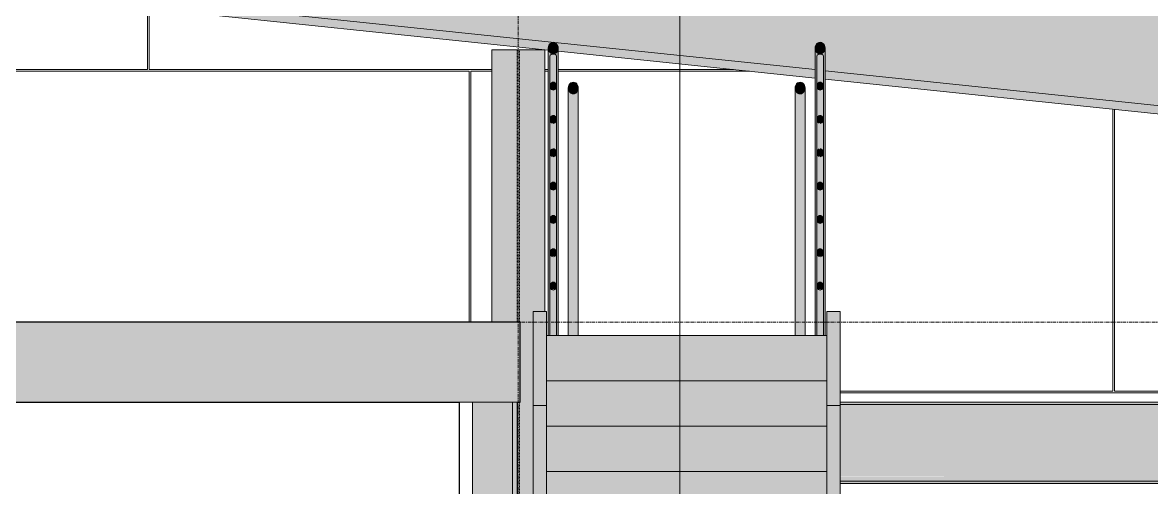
# Model space of a CAD drawing. Header units: inches. Extents: x -27425 to 3657, y -265 to 853.
# Drawn here: x -1404.3 to -1235, y 227.2 to 296.9 of the extents above; entities that cross this region are included whole.
import ezdxf

# ---------------------------------------------------------------- set-up
doc = ezdxf.new("R2010")
doc.units = ezdxf.units.IN
doc.header["$MEASUREMENT"] = 0
doc.linetypes.add('Grid Line 1_2_', pattern=[0.875, 0.5, -0.125, 0.125, -0.125])
doc.linetypes.add('Hidden 1_8_', pattern=[0.1875, 0.125, -0.0625])
for name, color, linetype, lineweight in [('A-FLOR', 192, 'Continuous', 9), ('A-FLOR-HRAL', 11, 'Continuous', 9), ('A-FLOR-LEVL', 51, 'Continuous', 9), ('A-WALL', 113, 'Continuous', 9), ('A-WALL-PATT', 111, 'Continuous', 25), ('G-ANNO-SYMB', 111, 'Continuous', 9), ('S-BEAM', 12, 'Continuous', 9), ('S-COLS', 52, 'Continuous', 9), ('S-GRID', 1, 'Continuous', 9), ('S-STRS', 31, 'Continuous', 9)]:
    doc.layers.add(name, color=color, linetype=linetype, lineweight=lineweight)

# ---------------------------------------------------------------- blocks, each defined once
blk = doc.blocks.new('Family7 - Family7-772884-Section 5')
at = {"layer": 'S-BEAM'}
h = blk.add_hatch(color=256, dxfattribs=at)
h.paths.add_polyline_path([(21747.06, 281.89), (22215.68, 291.69), (22215.68, 333.17), (21387.43, 367.68), (21387.43, 319.56), (21670.8, 289.88), (21670.83, 293.35), (21671.08, 293.79), (21671.36, 293.97), (21671.75, 293.97), (21672.08, 293.74), (21672.28, 293.35), (21672.3, 292.35), (21672.3, 289.72), (21747, 281.89)], flags=0)
h.paths.add_polyline_path([(22220.43, 291.79), (22318.57, 293.93), (22318.51, 294.77), (22358.58, 327.22), (22220.43, 332.98), (22220.43, 292.65)], flags=0)
h.paths.add_polyline_path([(21382.68, 320.05), (21382.68, 367.88), (21137.73, 378.09), (21176.85, 341.61), (21329.68, 325.6)], flags=0)
h = blk.add_hatch(color=256, dxfattribs=at)
h.paths.add_polyline_path([(21747, 280.64), (22215.68, 290.44), (22215.68, 291.69), (21747.06, 281.89), (21672.3, 289.72), (21672.3, 288.46), (21717, 283.78)], flags=0)
h.paths.add_polyline_path([(21670.8, 288.62), (21670.8, 289.88), (21631.93, 293.88), (21632.2, 293.56), (21632.3, 293.12), (21632.3, 292.65), (21668.59, 288.85)], flags=0)
h.paths.add_polyline_path([(22220.43, 290.54), (22318.67, 292.6), (22318.51, 293.84), (22220.43, 291.79), (22220.43, 290.76)], flags=0)
h.paths.add_polyline_path([(22319.92, 292.62), (22321.38, 292.65), (22322.77, 293.93), (22319.83, 293.87), (22319.92, 292.63)], flags=0)
h.paths.add_polyline_path([(21630.8, 292.81), (21630.83, 293.35), (21631.07, 293.78), (21631.36, 293.97), (21630.9, 294.05), (21387.43, 319.56), (21387.43, 318.3), (21630.02, 292.89)], flags=0)
h.paths.add_polyline_path([(21382.68, 318.8), (21382.68, 320.05), (21175.78, 341.72), (21177.54, 340.28), (21329.68, 324.35)], flags=0)
for p, q in [((21631.71, 293.97), (21387.43, 319.56)), ((21387.43, 318.3), (21630.8, 292.81)), ((21670.8, 289.88), (21631.76, 293.96)), ((21632.3, 292.65), (21670.8, 288.62)), ((21747.06, 281.89), (21672.3, 289.72)), ((21672.3, 288.46), (21747, 280.64))]:
    blk.add_line(p, q, dxfattribs=at)
blk = doc.blocks.new('W-Wide Flange-Column - W10X33-914859-Section 5')
at = {"layer": 'S-COLS', "linetype": 'Hidden 1_8_'}
for p, q in [((21626.15, 252), (21626.15, 292.86)), ((21626.46, 292.86), (21626.46, 252)), ((21626.46, 240), (21626.46, 83))]:
    blk.add_line(p, q, dxfattribs=at)
blk = doc.blocks.new('Railing - 1_-908348-Section 5')
at = {"layer": 'A-FLOR-HRAL'}
h = blk.add_hatch(color=256, dxfattribs=at)
h.paths.add_polyline_path([(21631.56, 250), (21632.05, 250), (21631.97, 256.95), (21631.68, 256.83), (21631.19, 256.9), (21631.05, 256.95), (21631.13, 250), (21631.54, 250)], flags=0)
h.paths.add_polyline_path([(21631.55, 256.82), (21631.53, 256.9), (21631.53, 256.83)], flags=0)
h.paths.add_polyline_path([(21632.05, 257.41), (21631.99, 261.96), (21631.68, 261.83), (21631.19, 261.9), (21631.05, 262), (21631.12, 257.71), (21631.34, 257.92), (21631.82, 257.91), (21631.99, 257.69), (21632.04, 257.53)], flags=0)
h.paths.add_polyline_path([(21631.55, 261.82), (21631.51, 261.9), (21631.51, 261.83)], flags=0)
h.paths.add_polyline_path([(21631.05, 262.41), (21631.17, 262.78), (21631.36, 262.92), (21631.83, 262.9), (21631.99, 262.69), (21632.05, 262.71), (21631.99, 266.96), (21631.68, 266.83), (21631.18, 266.92), (21631.05, 267), (21631.05, 262.56)], flags=0)
h.paths.add_polyline_path([(21631.55, 266.82), (21631.5, 266.9), (21631.5, 266.83)], flags=0)
h.paths.add_polyline_path([(21631.05, 267.41), (21631.18, 267.8), (21631.3, 267.92), (21631.83, 267.89), (21631.99, 267.68), (21632.05, 267.71), (21631.99, 271.96), (21631.68, 271.83), (21631.19, 271.91), (21631.05, 272), (21631.05, 267.56)], flags=0)
h.paths.add_polyline_path([(21631.55, 271.82), (21631.49, 271.9), (21631.49, 271.83)], flags=0)
h.paths.add_polyline_path([(21632.05, 272.41), (21631.99, 276.96), (21631.68, 276.83), (21631.19, 276.9), (21631.05, 277), (21631.12, 272.71), (21631.3, 272.92), (21631.84, 272.89), (21632, 272.68), (21632.04, 272.56)], flags=0)
h.paths.add_polyline_path([(21631.55, 276.82), (21631.55, 276.9), (21631.48, 276.84)], flags=0)
h.paths.add_polyline_path([(21631.05, 277.41), (21631.12, 277.71), (21631.3, 277.92), (21631.85, 277.88), (21632.02, 277.61), (21632.05, 277.71), (21631.99, 281.96), (21631.68, 281.83), (21631.19, 281.9), (21631.05, 282), (21631.05, 277.56)], flags=0)
h.paths.add_polyline_path([(21631.55, 281.82), (21631.55, 281.9), (21631.47, 281.84)], flags=0)
h.paths.add_polyline_path([(21631.05, 282.41), (21631.14, 282.74), (21631.3, 282.92), (21631.89, 282.84), (21632.01, 282.63), (21632.05, 282.74), (21631.99, 286.96), (21631.68, 286.83), (21631.19, 286.9), (21631.05, 287), (21631.05, 282.56)], flags=0)
h.paths.add_polyline_path([(21631.55, 286.82), (21631.55, 286.9), (21631.45, 286.84)], flags=0)
h.paths.add_polyline_path([(21631.05, 287.41), (21631.12, 287.71), (21631.3, 287.92), (21631.88, 287.86), (21632.01, 287.64), (21632.05, 287.71), (21631.99, 292.07), (21631.66, 292.23), (21631.24, 292.17), (21631.05, 291.93), (21631.05, 287.43)], flags=0)
for p, q in [((21631.05, 291.93), (21631.05, 250)), ((21632.05, 250), (21632.05, 291.93))]:
    blk.add_line(p, q, dxfattribs=at)
at = {"layer": 'A-FLOR-HRAL', "flags": 128}
blk.add_lwpolyline([(21632.05, 291.93), (21632, 292.06), (21631.86, 292.17), (21631.66, 292.23), (21631.44, 292.23), (21631.24, 292.17), (21631.1, 292.06), (21631.05, 291.93)], dxfattribs=at)
blk = doc.blocks.new('Railing - Railing-908042-Section 5')
at = {"layer": 'A-FLOR-HRAL'}
for points in [[(21631.05, 250), (21631.12, 292.07), (21631.44, 292.23), (21631.86, 292.17), (21632.05, 291.93), (21632.08, 250), (21632.3, 250), (21632.28, 292.89), (21632.08, 292.49), (21631.75, 292.27), (21631.36, 292.27), (21631.02, 292.49), (21630.83, 292.89), (21630.8, 293.12), (21630.86, 250), (21631.02, 250)], [(21631.75, 292.27), (21632.08, 292.49), (21632.28, 292.89), (21632.28, 293.35), (21632.08, 293.74), (21631.75, 293.97), (21631.36, 293.97), (21631.02, 293.74), (21630.83, 293.35), (21630.83, 292.89), (21631.02, 292.49), (21631.36, 292.27)], [(21631.8, 286.9), (21631.99, 287.12), (21632.05, 287.43), (21631.99, 287.71), (21631.8, 287.92), (21631.3, 287.92), (21631.12, 287.71), (21631.05, 287.41), (21631.12, 287.12), (21631.3, 286.9)], [(21634.7, 286.27), (21634.75, 286.27), (21635.08, 286.49), (21635.28, 286.89), (21635.28, 287.35), (21635.08, 287.74), (21634.75, 287.97), (21634.36, 287.97), (21634.02, 287.74), (21633.83, 287.35), (21633.83, 286.89), (21634.02, 286.49), (21634.36, 286.27)], [(21635.29, 250), (21635.3, 250), (21635.28, 286.89), (21635.08, 286.49), (21634.7, 286.26), (21634.36, 286.27), (21634.02, 286.49), (21633.83, 286.89), (21633.8, 287.12), (21633.86, 250), (21635.28, 250)], [(21631.8, 281.9), (21631.99, 282.12), (21632.05, 282.41), (21631.97, 282.74), (21631.8, 282.92), (21631.3, 282.92), (21631.12, 282.71), (21631.05, 282.41), (21631.12, 282.12), (21631.3, 281.9)], [(21631.55, 281.82), (21631.99, 281.96), (21632.05, 282.12), (21631.99, 282.12), (21631.8, 281.9), (21631.5, 281.83), (21631.3, 281.9), (21631.12, 282.12), (21631.3, 281.86), (21631.47, 281.83)], [(21631.8, 276.9), (21631.99, 277.12), (21632.05, 277.41), (21631.99, 277.71), (21631.8, 277.92), (21631.3, 277.92), (21631.12, 277.71), (21631.05, 277.41), (21631.12, 277.12), (21631.3, 276.9)], [(21631.8, 271.9), (21631.99, 272.12), (21632.05, 272.41), (21631.99, 272.71), (21631.8, 272.92), (21631.3, 272.92), (21631.12, 272.71), (21631.05, 272.41), (21631.12, 272.12), (21631.3, 271.9)], [(21631.55, 271.82), (21631.99, 271.96), (21632.05, 272.11), (21631.99, 272.12), (21631.8, 271.9), (21631.52, 271.83), (21631.3, 271.9), (21631.12, 272.12), (21631.3, 271.86), (21631.49, 271.83)], [(21631.3, 266.9), (21631.8, 266.9), (21631.99, 267.12), (21632.05, 267.41), (21631.99, 267.71), (21631.8, 267.92), (21631.3, 267.92), (21631.12, 267.71), (21631.05, 267.41), (21631.12, 267.12), (21631.2, 267)], [(21631.55, 266.82), (21631.99, 266.98), (21632.05, 267.1), (21631.99, 267.12), (21631.8, 266.9), (21631.52, 266.83), (21631.3, 266.9), (21631.12, 267.12), (21631.3, 266.86), (21631.5, 266.83)], [(21631.8, 261.9), (21631.99, 262.12), (21632.05, 262.41), (21631.99, 262.71), (21631.8, 262.92), (21631.3, 262.92), (21631.12, 262.71), (21631.05, 262.41), (21631.12, 262.12), (21631.3, 261.9)], [(21631.55, 261.82), (21632, 261.98), (21632.05, 262.1), (21631.99, 262.12), (21631.8, 261.9), (21631.53, 261.83), (21631.3, 261.9), (21631.12, 262.12), (21631.3, 261.86), (21631.51, 261.83)], [(21631.8, 256.9), (21631.99, 257.12), (21632.05, 257.41), (21631.99, 257.71), (21631.8, 257.92), (21631.3, 257.92), (21631.12, 257.71), (21631.05, 257.41), (21631.12, 257.12), (21631.3, 256.9)], [(21631.55, 256.82), (21632, 256.98), (21632.05, 257.1), (21631.99, 257.12), (21631.8, 256.9), (21631.54, 256.83), (21631.25, 256.95), (21631.12, 257.12), (21631.07, 257.01), (21631.15, 256.94), (21631.34, 256.85), (21631.53, 256.83)]]:
    blk.add_hatch(color=256, dxfattribs=at).paths.add_polyline_path(points, flags=0)
h = blk.add_hatch(color=256, dxfattribs=at)
h.paths.add_polyline_path([(21631.68, 286.83), (21631.68, 286.83), (21631.99, 286.96), (21632.05, 287.12), (21631.99, 287.12), (21631.8, 286.9), (21631.68, 286.84)], flags=0)
h.paths.add_polyline_path([(21631.42, 286.84), (21631.2, 287), (21631.07, 287.26), (21631.19, 286.9), (21631.42, 286.83)], flags=0)
h = blk.add_hatch(color=256, dxfattribs=at)
h.paths.add_polyline_path([(21631.2, 277), (21631.07, 277.26), (21631.19, 276.9), (21631.2, 276.9)], flags=0)
h.paths.add_polyline_path([(21631.55, 276.82), (21631.99, 276.96), (21632.05, 277.12), (21631.99, 277.12), (21631.8, 276.9), (21631.51, 276.83), (21631.3, 276.9), (21631.48, 276.83)], flags=0)
for p, q in [((21630.8, 293.12), (21630.8, 250)), ((21632.3, 250), (21632.3, 293.12)), ((21631.05, 287.41), (21631.05, 286.29)), ((21632.05, 286.29), (21632.05, 287.41)), ((21633.8, 287.12), (21633.8, 250)), ((21635.3, 250), (21635.3, 287.12)), ((21631.05, 282.41), (21631.05, 281.29)), ((21632.05, 281.29), (21632.05, 282.41)), ((21631.05, 277.41), (21631.05, 276.28)), ((21632.05, 276.28), (21632.05, 277.41)), ((21631.05, 272.41), (21631.05, 271.28)), ((21632.05, 271.28), (21632.05, 272.41)), ((21631.05, 267.41), (21631.05, 266.28)), ((21632.05, 266.28), (21632.05, 267.41)), ((21631.05, 262.41), (21631.05, 261.27)), ((21632.05, 261.28), (21632.05, 262.41)), ((21631.05, 257.41), (21631.05, 256.28)), ((21632.05, 256.28), (21632.05, 257.41))]:
    blk.add_line(p, q, dxfattribs=at)
at = {"layer": 'A-FLOR-HRAL', "flags": 128}
for points in [[(21632.3, 293.12), (21632.28, 293.35), (21632.2, 293.56), (21632.08, 293.74), (21631.93, 293.88), (21631.75, 293.97), (21631.55, 294), (21631.36, 293.97), (21631.18, 293.88), (21631.02, 293.74), (21630.9, 293.56), (21630.83, 293.35), (21630.8, 293.12)], [(21630.8, 293.12), (21630.83, 292.89), (21630.9, 292.68), (21631.02, 292.49), (21631.18, 292.35), (21631.36, 292.27), (21631.55, 292.24), (21631.75, 292.27), (21631.93, 292.35), (21632.08, 292.49), (21632.2, 292.68), (21632.28, 292.89), (21632.3, 293.12)], [(21631.42, 287.98), (21631.3, 287.92), (21631.2, 287.83), (21631.12, 287.71), (21631.07, 287.56), (21631.05, 287.41)], [(21632.05, 287.41), (21632.04, 287.56), (21631.99, 287.71), (21631.91, 287.83), (21631.8, 287.92), (21631.68, 287.98), (21631.55, 288), (21631.45, 287.99)], [(21635.3, 287.12), (21635.28, 287.35), (21635.2, 287.56), (21635.08, 287.74), (21634.93, 287.88), (21634.75, 287.97), (21634.55, 288), (21634.36, 287.97), (21634.18, 287.88), (21634.02, 287.74), (21633.9, 287.56), (21633.83, 287.35), (21633.8, 287.12)], [(21631.05, 287.41), (21631.07, 287.26), (21631.12, 287.12), (21631.2, 287), (21631.3, 286.9), (21631.42, 286.84)], [(21631.45, 286.84), (21631.55, 286.82), (21631.68, 286.84), (21631.8, 286.9), (21631.91, 287), (21631.99, 287.12), (21632.04, 287.26), (21632.05, 287.41)], [(21633.8, 287.12), (21633.83, 286.89), (21633.9, 286.68), (21634.02, 286.49), (21634.18, 286.35), (21634.36, 286.27), (21634.55, 286.24), (21634.75, 286.27), (21634.93, 286.35), (21635.08, 286.49), (21635.2, 286.68), (21635.28, 286.89), (21635.3, 287.12)], [(21631.42, 282.98), (21631.3, 282.92), (21631.2, 282.83), (21631.12, 282.71), (21631.07, 282.56), (21631.05, 282.41)], [(21632.05, 282.41), (21632.04, 282.56), (21631.99, 282.71), (21631.91, 282.83), (21631.8, 282.92), (21631.68, 282.98), (21631.55, 283), (21631.46, 282.99)], [(21631.05, 282.41), (21631.07, 282.26), (21631.12, 282.12), (21631.2, 282), (21631.3, 281.9), (21631.42, 281.84)], [(21631.55, 281.82), (21631.68, 281.84), (21631.8, 281.9), (21631.91, 282), (21631.99, 282.12), (21632.04, 282.26), (21632.05, 282.41)], [(21631.42, 277.98), (21631.3, 277.92), (21631.2, 277.83), (21631.12, 277.71), (21631.07, 277.56), (21631.05, 277.41)], [(21632.05, 277.41), (21632.04, 277.56), (21631.99, 277.71), (21631.91, 277.83), (21631.8, 277.92), (21631.68, 277.98), (21631.55, 278)], [(21631.05, 277.41), (21631.07, 277.26), (21631.12, 277.12), (21631.2, 277), (21631.3, 276.9), (21631.42, 276.84)], [(21631.55, 276.82), (21631.68, 276.84), (21631.8, 276.9), (21631.91, 277), (21631.99, 277.12), (21632.04, 277.26), (21632.05, 277.41)], [(21632.05, 272.41), (21632.04, 272.56), (21631.99, 272.71), (21631.91, 272.83), (21631.8, 272.92), (21631.68, 272.98), (21631.55, 273), (21631.42, 272.98), (21631.3, 272.92), (21631.2, 272.83), (21631.12, 272.71), (21631.07, 272.56), (21631.05, 272.41)], [(21631.05, 272.41), (21631.07, 272.26), (21631.12, 272.12), (21631.2, 272), (21631.3, 271.9), (21631.42, 271.84), (21631.55, 271.82), (21631.68, 271.84), (21631.8, 271.9), (21631.91, 272), (21631.99, 272.12), (21632.04, 272.26), (21632.05, 272.41)], [(21632.05, 267.41), (21632.04, 267.56), (21631.99, 267.71), (21631.91, 267.83), (21631.8, 267.92), (21631.68, 267.98), (21631.55, 268), (21631.42, 267.98), (21631.3, 267.92), (21631.2, 267.83), (21631.12, 267.71), (21631.07, 267.56), (21631.05, 267.41)], [(21631.05, 267.41), (21631.07, 267.26), (21631.12, 267.12), (21631.2, 267), (21631.3, 266.9), (21631.42, 266.84), (21631.55, 266.82), (21631.68, 266.84), (21631.8, 266.9), (21631.91, 267), (21631.99, 267.12), (21632.04, 267.26), (21632.05, 267.41)], [(21632.05, 262.41), (21632.04, 262.56), (21631.99, 262.71), (21631.91, 262.83), (21631.8, 262.92), (21631.68, 262.98), (21631.55, 263), (21631.42, 262.98), (21631.3, 262.92), (21631.2, 262.83), (21631.12, 262.71), (21631.07, 262.56), (21631.05, 262.41)], [(21631.05, 262.41), (21631.07, 262.26), (21631.12, 262.12), (21631.2, 262), (21631.3, 261.9), (21631.42, 261.84), (21631.55, 261.82), (21631.68, 261.84), (21631.8, 261.9), (21631.91, 262), (21631.99, 262.12), (21632.04, 262.26), (21632.05, 262.41)], [(21632.05, 257.41), (21632.04, 257.56), (21631.99, 257.71), (21631.91, 257.83), (21631.8, 257.92), (21631.68, 257.98), (21631.55, 258), (21631.42, 257.98), (21631.3, 257.92), (21631.2, 257.83), (21631.12, 257.71), (21631.07, 257.56), (21631.05, 257.41)], [(21631.05, 257.41), (21631.07, 257.26), (21631.12, 257.12), (21631.2, 257), (21631.3, 256.9), (21631.42, 256.84), (21631.55, 256.82), (21631.68, 256.84), (21631.8, 256.9), (21631.91, 257), (21631.99, 257.12), (21632.04, 257.26), (21632.05, 257.41)]]:
    blk.add_lwpolyline(points, dxfattribs=at)
blk.add_blockref('Railing - 1_-908348-Section 5', (0, 0))
blk = doc.blocks.new('Railing - Railing-908046-Section 5')
at = {"layer": 'A-FLOR-HRAL'}
for points in [[(21671.8, 286.9), (21671.99, 287.12), (21672.05, 287.43), (21671.99, 287.71), (21671.8, 287.92), (21671.3, 287.92), (21671.12, 287.71), (21671.05, 287.41), (21671.12, 287.12), (21671.3, 286.9)], [(21671.8, 281.9), (21671.99, 282.12), (21672.05, 282.41), (21671.97, 282.74), (21671.8, 282.92), (21671.3, 282.92), (21671.12, 282.71), (21671.05, 282.41), (21671.12, 282.12), (21671.3, 281.9)], [(21671.55, 281.82), (21671.99, 281.96), (21672.05, 282.12), (21671.99, 282.12), (21671.8, 281.9), (21671.5, 281.83), (21671.3, 281.9), (21671.12, 282.12), (21671.3, 281.86), (21671.47, 281.83)], [(21671.8, 276.9), (21671.99, 277.12), (21672.05, 277.41), (21671.99, 277.71), (21671.8, 277.92), (21671.3, 277.92), (21671.12, 277.71), (21671.05, 277.41), (21671.12, 277.12), (21671.3, 276.9)], [(21671.8, 271.9), (21671.99, 272.12), (21672.05, 272.41), (21671.99, 272.71), (21671.8, 272.92), (21671.3, 272.92), (21671.12, 272.71), (21671.05, 272.41), (21671.12, 272.12), (21671.3, 271.9)], [(21671.55, 271.82), (21671.99, 271.96), (21672.05, 272.11), (21671.99, 272.12), (21671.8, 271.9), (21671.52, 271.83), (21671.3, 271.9), (21671.12, 272.12), (21671.3, 271.86), (21671.49, 271.83)], [(21671.8, 266.9), (21671.99, 267.12), (21672.05, 267.41), (21671.99, 267.71), (21671.8, 267.92), (21671.3, 267.92), (21671.12, 267.71), (21671.05, 267.41), (21671.12, 267.12), (21671.3, 266.9)], [(21671.55, 266.82), (21671.99, 266.98), (21672.05, 267.1), (21671.99, 267.12), (21671.8, 266.9), (21671.52, 266.83), (21671.3, 266.9), (21671.12, 267.12), (21671.3, 266.86), (21671.5, 266.83)], [(21671.8, 261.9), (21671.99, 262.12), (21672.05, 262.41), (21671.99, 262.71), (21671.8, 262.92), (21671.3, 262.92), (21671.12, 262.71), (21671.05, 262.41), (21671.12, 262.12), (21671.3, 261.9)], [(21671.55, 261.82), (21672, 261.98), (21672.05, 262.1), (21671.99, 262.12), (21671.8, 261.9), (21671.53, 261.83), (21671.3, 261.9), (21671.12, 262.12), (21671.3, 261.86), (21671.51, 261.83)], [(21671.8, 256.9), (21671.99, 257.12), (21672.05, 257.41), (21671.99, 257.71), (21671.8, 257.92), (21671.3, 257.92), (21671.12, 257.71), (21671.05, 257.41), (21671.12, 257.12), (21671.3, 256.9)], [(21671.55, 256.82), (21672, 256.98), (21672.05, 257.1), (21671.99, 257.12), (21671.8, 256.9), (21671.54, 256.83), (21671.25, 256.95), (21671.12, 257.12), (21671.07, 256.99), (21671.15, 256.94), (21671.34, 256.85), (21671.53, 256.83)]]:
    blk.add_hatch(color=256, dxfattribs=at).paths.add_polyline_path(points, flags=0)
h = blk.add_hatch(color=256, dxfattribs=at)
h.paths.add_polyline_path([(21671.68, 286.83), (21671.68, 286.83), (21671.99, 286.96), (21672.05, 287.12), (21671.99, 287.12), (21671.8, 286.9), (21671.68, 286.84)], flags=0)
h.paths.add_polyline_path([(21671.42, 286.84), (21671.2, 287), (21671.07, 287.26), (21671.19, 286.9), (21671.42, 286.83)], flags=0)
h = blk.add_hatch(color=256, dxfattribs=at)
h.paths.add_polyline_path([(21671.2, 277), (21671.07, 277.26), (21671.19, 276.9), (21671.2, 276.9)], flags=0)
h.paths.add_polyline_path([(21671.55, 276.82), (21671.99, 276.96), (21672.05, 277.12), (21671.99, 277.12), (21671.8, 276.9), (21671.51, 276.83), (21671.3, 276.9), (21671.48, 276.83)], flags=0)
for p, q in [((21671.05, 287.41), (21671.05, 286.29)), ((21672.05, 286.29), (21672.05, 287.41)), ((21671.05, 282.41), (21671.05, 281.29)), ((21672.05, 281.29), (21672.05, 282.41)), ((21671.05, 277.41), (21671.05, 276.28)), ((21672.05, 276.28), (21672.05, 277.41)), ((21671.05, 272.41), (21671.05, 271.28)), ((21672.05, 271.28), (21672.05, 272.41)), ((21671.05, 267.41), (21671.05, 266.28)), ((21672.05, 266.28), (21672.05, 267.41)), ((21671.05, 262.41), (21671.05, 261.28)), ((21672.05, 261.28), (21672.05, 262.41)), ((21671.05, 257.41), (21671.05, 256.28)), ((21672.05, 256.28), (21672.05, 257.41))]:
    blk.add_line(p, q, dxfattribs=at)
at = {"layer": 'A-FLOR-HRAL', "flags": 128}
for points in [[(21671.42, 287.98), (21671.3, 287.92), (21671.2, 287.83), (21671.12, 287.71), (21671.07, 287.56), (21671.05, 287.41)], [(21672.05, 287.41), (21672.04, 287.56), (21671.99, 287.71), (21671.91, 287.83), (21671.8, 287.92), (21671.68, 287.98), (21671.55, 288), (21671.45, 287.99)], [(21671.05, 287.41), (21671.07, 287.26), (21671.12, 287.12), (21671.2, 287), (21671.3, 286.9), (21671.42, 286.84)], [(21671.45, 286.84), (21671.55, 286.82), (21671.68, 286.84), (21671.8, 286.9), (21671.91, 287), (21671.99, 287.12), (21672.04, 287.26), (21672.05, 287.41)], [(21671.42, 282.98), (21671.3, 282.92), (21671.2, 282.83), (21671.12, 282.71), (21671.07, 282.56), (21671.05, 282.41)], [(21672.05, 282.41), (21672.04, 282.56), (21671.99, 282.71), (21671.91, 282.83), (21671.8, 282.92), (21671.68, 282.98), (21671.55, 283), (21671.46, 282.99)], [(21671.05, 282.41), (21671.07, 282.26), (21671.12, 282.12), (21671.2, 282), (21671.3, 281.9), (21671.42, 281.84)], [(21671.55, 281.82), (21671.68, 281.84), (21671.8, 281.9), (21671.91, 282), (21671.99, 282.12), (21672.04, 282.26), (21672.05, 282.41)], [(21671.42, 277.98), (21671.3, 277.92), (21671.2, 277.83), (21671.12, 277.71), (21671.07, 277.56), (21671.05, 277.41)], [(21672.05, 277.41), (21672.04, 277.56), (21671.99, 277.71), (21671.91, 277.83), (21671.8, 277.92), (21671.68, 277.98), (21671.55, 278)], [(21671.05, 277.41), (21671.07, 277.26), (21671.12, 277.12), (21671.2, 277), (21671.3, 276.9), (21671.42, 276.84)], [(21671.55, 276.82), (21671.68, 276.84), (21671.8, 276.9), (21671.91, 277), (21671.99, 277.12), (21672.04, 277.26), (21672.05, 277.41)], [(21672.05, 272.41), (21672.04, 272.56), (21671.99, 272.71), (21671.91, 272.83), (21671.8, 272.92), (21671.68, 272.98), (21671.55, 273), (21671.42, 272.98), (21671.3, 272.92), (21671.2, 272.83), (21671.12, 272.71), (21671.07, 272.56), (21671.05, 272.41)], [(21671.05, 272.41), (21671.07, 272.26), (21671.12, 272.12), (21671.2, 272), (21671.3, 271.9), (21671.42, 271.84), (21671.55, 271.82), (21671.68, 271.84), (21671.8, 271.9), (21671.91, 272), (21671.99, 272.12), (21672.04, 272.26), (21672.05, 272.41)], [(21672.05, 267.41), (21672.04, 267.56), (21671.99, 267.71), (21671.91, 267.83), (21671.8, 267.92), (21671.68, 267.98), (21671.55, 268), (21671.42, 267.98), (21671.3, 267.92), (21671.2, 267.83), (21671.12, 267.71), (21671.07, 267.56), (21671.05, 267.41)], [(21671.05, 267.41), (21671.07, 267.26), (21671.12, 267.12), (21671.2, 267), (21671.3, 266.9), (21671.42, 266.84), (21671.55, 266.82), (21671.68, 266.84), (21671.8, 266.9), (21671.91, 267), (21671.99, 267.12), (21672.04, 267.26), (21672.05, 267.41)], [(21672.05, 262.41), (21672.04, 262.56), (21671.99, 262.71), (21671.91, 262.83), (21671.8, 262.92), (21671.68, 262.98), (21671.55, 263), (21671.42, 262.98), (21671.3, 262.92), (21671.2, 262.83), (21671.12, 262.71), (21671.07, 262.56), (21671.05, 262.41)], [(21671.05, 262.41), (21671.07, 262.26), (21671.12, 262.12), (21671.2, 262), (21671.3, 261.9), (21671.42, 261.84), (21671.55, 261.82), (21671.68, 261.84), (21671.8, 261.9), (21671.91, 262), (21671.99, 262.12), (21672.04, 262.26), (21672.05, 262.41)], [(21672.05, 257.41), (21672.04, 257.56), (21671.99, 257.71), (21671.91, 257.83), (21671.8, 257.92), (21671.68, 257.98), (21671.55, 258), (21671.42, 257.98), (21671.3, 257.92), (21671.2, 257.83), (21671.12, 257.71), (21671.07, 257.56), (21671.05, 257.41)], [(21671.05, 257.41), (21671.07, 257.26), (21671.12, 257.12), (21671.2, 257), (21671.3, 256.9), (21671.42, 256.84), (21671.55, 256.82), (21671.68, 256.84), (21671.8, 256.9), (21671.91, 257), (21671.99, 257.12), (21672.04, 257.26), (21672.05, 257.41)]]:
    blk.add_lwpolyline(points, dxfattribs=at)
at = {"extrusion": (0, 0, -1), "zscale": -1}
blk.add_blockref('Railing - 1_-908348-Section 5', (-43303.11, 0), dxfattribs=at)
blk = doc.blocks.new('Top Rail Type - Top Rail_Internal_-908134-Section 5')
at = {"layer": 'A-FLOR-HRAL'}
for points in [[(21670.94, 250), (21671.05, 250), (21671.12, 292.07), (21671.44, 292.23), (21671.86, 292.17), (21672.05, 291.93), (21672.08, 250), (21672.3, 250), (21672.28, 292.89), (21672.08, 292.49), (21671.75, 292.27), (21671.36, 292.27), (21671.02, 292.49), (21670.83, 292.89), (21670.8, 293.12), (21670.85, 250), (21670.9, 250)], [(21671.75, 292.27), (21672.08, 292.49), (21672.28, 292.89), (21672.28, 293.35), (21672.08, 293.74), (21671.75, 293.97), (21671.36, 293.97), (21671.02, 293.74), (21670.83, 293.35), (21670.83, 292.89), (21671.02, 292.49), (21671.36, 292.27)]]:
    blk.add_hatch(color=256, dxfattribs=at).paths.add_polyline_path(points, flags=0)
for p, q in [((21670.8, 293.12), (21670.8, 250)), ((21672.3, 250), (21672.3, 293.12))]:
    blk.add_line(p, q, dxfattribs=at)
at = {"layer": 'A-FLOR-HRAL', "flags": 128}
for points in [[(21672.3, 293.12), (21672.28, 293.35), (21672.2, 293.56), (21672.08, 293.74), (21671.93, 293.88), (21671.75, 293.97), (21671.55, 294), (21671.36, 293.97), (21671.18, 293.88), (21671.02, 293.74), (21670.9, 293.56), (21670.83, 293.35), (21670.8, 293.12)], [(21670.8, 293.12), (21670.83, 292.89), (21670.9, 292.68), (21671.02, 292.49), (21671.18, 292.35), (21671.36, 292.27), (21671.55, 292.24), (21671.75, 292.27), (21671.93, 292.35), (21672.08, 292.49), (21672.2, 292.68), (21672.28, 292.89), (21672.3, 293.12)]]:
    blk.add_lwpolyline(points, dxfattribs=at)
blk = doc.blocks.new('Handrail Type - Handrail_Internal_-908220-Section 5')
at = {"layer": 'A-FLOR-HRAL'}
for points in [[(21668.59, 286.27), (21668.75, 286.27), (21669.08, 286.49), (21669.28, 286.89), (21669.25, 287.43), (21669.08, 287.74), (21668.75, 287.97), (21668.36, 287.97), (21668.02, 287.74), (21667.83, 287.35), (21667.83, 286.89), (21668.02, 286.49), (21668.36, 286.27)], [(21669.28, 250), (21669.3, 250), (21669.28, 286.89), (21669.08, 286.49), (21668.75, 286.27), (21668.36, 286.27), (21668.02, 286.49), (21667.83, 286.89), (21667.8, 287.12), (21667.86, 250), (21669.25, 250)]]:
    blk.add_hatch(color=256, dxfattribs=at).paths.add_polyline_path(points, flags=0)
for p, q in [((21667.8, 287.12), (21667.8, 250)), ((21669.3, 250), (21669.3, 287.12))]:
    blk.add_line(p, q, dxfattribs=at)
at = {"layer": 'A-FLOR-HRAL', "flags": 128}
for points in [[(21669.3, 287.12), (21669.28, 287.35), (21669.2, 287.56), (21669.08, 287.74), (21668.93, 287.88), (21668.75, 287.97), (21668.55, 288), (21668.36, 287.97), (21668.18, 287.88), (21668.02, 287.74), (21667.9, 287.56), (21667.83, 287.35), (21667.8, 287.12)], [(21667.8, 287.12), (21667.83, 286.89), (21667.9, 286.68), (21668.02, 286.49), (21668.18, 286.35), (21668.36, 286.27), (21668.55, 286.24), (21668.75, 286.27), (21668.93, 286.35), (21669.08, 286.49), (21669.2, 286.68), (21669.28, 286.89), (21669.3, 287.12)]]:
    blk.add_lwpolyline(points, dxfattribs=at)
blk = doc.blocks.new('W-Wide Flange - W12X26-943848-Section 5')
at = {"layer": 'S-BEAM'}
h = blk.add_hatch(color=256, dxfattribs=at)
h.paths.add_polyline_path([(22318.51, 239.62), (22321.68, 239.62), (22321.68, 240), (22220.43, 240), (22220.43, 239.62), (22297.99, 239.62)], flags=0)
h.paths.add_polyline_path([(21674.55, 239.62), (21722.93, 239.62), (21722.93, 240), (21674.55, 240)], flags=0)
h = blk.add_hatch(color=256, dxfattribs=at)
h.paths.add_polyline_path([(21674.55, 238.94), (21722.93, 238.94), (21722.93, 239.62), (21674.55, 239.57), (21674.55, 239.04)], flags=0)
h.paths.add_polyline_path([(22220.43, 238.94), (22321.68, 238.94), (22321.68, 239.62), (22220.43, 239.54), (22220.43, 238.95)], flags=0)
h = blk.add_hatch(color=256, dxfattribs=at)
h.paths.add_polyline_path([(22319.69, 228.84), (22321.68, 228.84), (22321.68, 238.94), (22220.43, 238.94), (22220.43, 228.84), (22318.51, 228.84)], flags=0)
h.paths.add_polyline_path([(21678.27, 228.84), (21722.93, 228.84), (21722.93, 238.94), (21674.55, 238.94), (21674.55, 228.84)], flags=0)
h = blk.add_hatch(color=256, dxfattribs=at)
h.paths.add_polyline_path([(21717, 228.16), (21722.93, 228.22), (21722.93, 228.84), (21674.55, 228.77), (21674.55, 228.16), (21697.64, 228.16)], flags=0)
h.paths.add_polyline_path([(22321.68, 228.16), (22321.68, 228.84), (22220.43, 228.84), (22220.43, 228.16), (22318.51, 228.16)], flags=0)
h = blk.add_hatch(color=256, dxfattribs=at)
h.paths.add_polyline_path([(22318.51, 227.78), (22321.68, 227.78), (22321.68, 228.16), (22220.43, 228.16), (22220.43, 227.78), (22297.99, 227.78)], flags=0)
h.paths.add_polyline_path([(21674.55, 227.78), (21722.93, 227.78), (21722.93, 228.16), (21674.55, 228.16)], flags=0)
for p, q in [((21674.55, 240), (21722.93, 240)), ((21674.55, 239.62), (21722.93, 239.62)), ((21674.55, 228.16), (21722.93, 228.16)), ((21674.55, 227.78), (21722.93, 227.78))]:
    blk.add_line(p, q, dxfattribs=at)

msp = doc.modelspace()

# ---------------------------------------------------------------- hatches: boundary and pattern name
at = {"layer": 'A-FLOR'}
h = msp.add_hatch(color=256, dxfattribs=at)
h.paths.add_polyline_path([(-1820.86, 240), (-1329.73, 240), (-1329.73, 252), (-1823.74, 252), (-1823.74, 240)], flags=0)
h.paths.add_polyline_path([(-736.61, 240), (-736.61, 252), (-1233.36, 252), (-1233.36, 240), (-740.61, 240)], flags=0)
at = {"layer": 'A-WALL'}
for points in [[(-1330.86, 80), (-1330.86, 240), (-1336.86, 240), (-1336.86, 80), (-1336.11, 80)], [(-1330.11, 80), (-1330.11, 240), (-1330.86, 240), (-1330.86, 80)]]:
    msp.add_hatch(color=256, dxfattribs=at).paths.add_polyline_path(points, flags=0)
at = {"layer": 'A-WALL-PATT', "lineweight": 9}
h = msp.add_hatch(dxfattribs=at)
h.set_pattern_fill('FP_19', color=256, style=0, pattern_type=2)
h.set_pattern_definition([(90, (22015.5, -723.5), (-193, -193), [48, -145]), (180, (22015.5, -723.5), (-2e-14, -193), [96.25, -96.75]), (270, (21919.25, -675.5), (-193, -193), [48, -145]), (180, (22015.5, -675.5), (-2e-14, -193), [96.25, -96.75]), (270, (21919, -675.5), (-193, -193), [48, -145]), (180, (21919, -675.5), (-2e-14, -193), [96.25, -96.75]), (90, (21822.75, -723.5), (-193, -193), [48, -145]), (180, (21919, -723.5), (-2e-14, -193), [96.25, -96.75]), (90, (21967.5, -675.25), (-193, -193), [48, -145]), (180, (22015.75, -675.25), (-2e-14, -193), [48.25, -144.75]), (180, (22015.75, -627.25), (-2e-14, -193), [48.25, -144.75]), (90, (21871, -675.25), (-193, -193), [48, -145]), (180, (21967.25, -675.25), (-2e-14, -193), [96.25, -96.75]), (270, (21967.25, -627.25), (-193, -193), [48, -145]), (180, (21967.25, -627.25), (-2e-14, -193), [96.25, -96.75]), (180, (21870.75, -675.25), (-2e-14, -193), [48, -145]), (270, (21870.75, -627.25), (-193, -193), [48, -145]), (180, (21870.75, -627.25), (-2e-14, -193), [48, -145]), (90, (22015.5, -627), (-193, -193), [48, -145]), (180, (22015.5, -627), (-2e-14, -193), [96.25, -96.75]), (270, (21919.25, -579), (-193, -193), [48, -145]), (180, (22015.5, -579), (-2e-14, -193), [96.25, -96.75]), (270, (21919, -579), (-193, -193), [48, -145]), (180, (21919, -579), (-2e-14, -193), [96.25, -96.75]), (270, (21822.75, -579), (-193, -193), [48, -145]), (180, (21919, -627), (-2e-14, -193), [96.25, -96.75]), (90, (21967.5, -578.75), (-193, -193), [48, -145]), (180, (22015.75, -578.75), (-2e-14, -193), [48.25, -144.75]), (180, (22015.75, -530.75), (-2e-14, -193), [48.25, -144.75]), (90, (21871, -578.75), (-193, -193), [48, -145]), (180, (21967.25, -578.75), (-2e-14, -193), [96.25, -96.75]), (270, (21967.25, -530.75), (-193, -193), [48, -145]), (180, (21967.25, -530.75), (-2e-14, -193), [96.25, -96.75]), (180, (21870.75, -578.75), (-2e-14, -193), [48, -145]), (270, (21870.75, -530.75), (-193, -193), [48, -145]), (180, (21870.75, -530.75), (-2e-14, -193), [48, -145])])
h.paths.add_polyline_path([(-1297.38, 0), (-1281.74, 0), (-1281.74, 52.3), (-1326, 52.3), (-1326, 0), (-1316.75, 0)], flags=0)
h.paths.add_polyline_path([(-1235.74, 0), (-1234.36, 0), (-1234.36, 83), (-1233.36, 83), (-1233.36, 227.78), (-1281.74, 227.78), (-1281.74, 225.89), (-1279.36, 225.89), (-1279.11, 226.23), (-1278.74, 226.51), (-1278.36, 226.62), (-1278.07, 226.51), (-1277.99, 226.27), (-1277.99, 225.89), (-1238.54, 225.87), (-1238.2, 225.67), (-1238.01, 225.34), (-1237.99, 224.61), (-1237.99, 186.89), (-1235.74, 186.89), (-1235.74, 113.59), (-1237.74, 113.59), (-1237.74, 120.59), (-1279.74, 120.59), (-1279.74, 116.88), (-1281.74, 116.88), (-1281.74, 103.3), (-1279.36, 103.3), (-1279.11, 103.63), (-1278.74, 103.92), (-1278.36, 104.03), (-1278.07, 103.92), (-1277.99, 103.67), (-1277.99, 103.3), (-1238.54, 103.27), (-1238.2, 103.08), (-1238.01, 102.74), (-1237.99, 102.02), (-1237.99, 64.3), (-1235.74, 64.3), (-1235.74, 1.4)], flags=0)
h.paths.add_polyline_path([(-1277.99, 64.3), (-1276.49, 64.3), (-1276.49, 66.3), (-1277.99, 66.3)], flags=0)
h.paths.add_polyline_path([(-1258.65, 64.3), (-1242.49, 64.3), (-1242.49, 66.3), (-1274.99, 66.3), (-1274.99, 64.3), (-1268.33, 64.3)], flags=0)
h.paths.add_polyline_path([(-1281.74, 64.3), (-1279.49, 64.3), (-1279.49, 66.3), (-1281.74, 66.3)], flags=0)
h.paths.add_polyline_path([(-1240.99, 64.3), (-1239.49, 64.3), (-1239.49, 66.3), (-1240.99, 66.3)], flags=0)
h.paths.add_polyline_path([(-1273.17, 67.3), (-1242.49, 67.3), (-1242.49, 71.3), (-1274.99, 71.3), (-1274.99, 67.3)], flags=0)
h.paths.add_polyline_path([(-1279.49, 67.3), (-1279.49, 71.3), (-1281.74, 71.3), (-1281.74, 67.3), (-1280.44, 67.3)], flags=0)
h.paths.add_polyline_path([(-1276.49, 67.3), (-1276.49, 71.3), (-1277.99, 71.3), (-1277.99, 67.3)], flags=0)
h.paths.add_polyline_path([(-1239.49, 67.3), (-1239.49, 71.3), (-1240.99, 71.3), (-1240.99, 67.3)], flags=0)
h.paths.add_polyline_path([(-1273.17, 72.3), (-1242.49, 72.3), (-1242.49, 76.3), (-1274.99, 76.3), (-1274.99, 72.3)], flags=0)
h.paths.add_polyline_path([(-1280.44, 72.3), (-1279.49, 72.3), (-1279.49, 76.3), (-1281.74, 76.3), (-1281.74, 72.3)], flags=0)
h.paths.add_polyline_path([(-1277.99, 72.3), (-1276.49, 72.3), (-1276.49, 76.3), (-1277.99, 76.3)], flags=0)
h.paths.add_polyline_path([(-1239.49, 72.3), (-1239.49, 76.3), (-1240.99, 76.3), (-1240.99, 72.3)], flags=0)
h.paths.add_polyline_path([(-1268.33, 77.3), (-1242.49, 77.3), (-1242.49, 81.3), (-1274.99, 81.3), (-1274.99, 77.3), (-1273.17, 77.3)], flags=0)
h.paths.add_polyline_path([(-1276.49, 77.3), (-1276.49, 81.3), (-1277.99, 81.3), (-1277.99, 77.3)], flags=0)
h.paths.add_polyline_path([(-1279.49, 77.3), (-1279.49, 81.3), (-1281.74, 81.3), (-1281.74, 77.3), (-1280.44, 77.3)], flags=0)
h.paths.add_polyline_path([(-1240.99, 77.3), (-1239.49, 77.3), (-1239.49, 81.3), (-1240.99, 81.3), (-1240.99, 81.11)], flags=0)
h.paths.add_polyline_path([(-1244.12, 82.3), (-1242.49, 82.3), (-1242.49, 86.3), (-1274.99, 86.3), (-1274.99, 82.3), (-1248.97, 82.3)], flags=0)
h.paths.add_polyline_path([(-1276.49, 82.3), (-1276.49, 86.3), (-1277.99, 86.3), (-1277.99, 82.3)], flags=0)
h.paths.add_polyline_path([(-1281.74, 82.3), (-1279.49, 82.3), (-1279.49, 86.3), (-1281.74, 86.3), (-1281.74, 85.8)], flags=0)
h.paths.add_polyline_path([(-1239.49, 82.3), (-1239.49, 86.3), (-1240.99, 86.3), (-1240.99, 82.3)], flags=0)
h.paths.add_polyline_path([(-1276.49, 87.3), (-1276.49, 91.3), (-1277.99, 91.3), (-1277.99, 87.3), (-1277.7, 87.3)], flags=0)
h.paths.add_polyline_path([(-1274.99, 87.3), (-1242.49, 87.3), (-1242.49, 91.3), (-1274.99, 91.3), (-1274.99, 90.49)], flags=0)
h.paths.add_polyline_path([(-1281.74, 87.3), (-1279.49, 87.3), (-1279.49, 91.3), (-1281.74, 91.3), (-1281.74, 90.49)], flags=0)
h.paths.add_polyline_path([(-1240.99, 87.3), (-1239.49, 87.3), (-1239.49, 91.3), (-1240.99, 91.3), (-1240.99, 90.49)], flags=0)
h.paths.add_polyline_path([(-1248.97, 92.3), (-1242.49, 92.3), (-1242.49, 95.8), (-1274.99, 95.8), (-1274.99, 92.3), (-1253.81, 92.3)], flags=0)
h.paths.add_polyline_path([(-1281.74, 92.3), (-1279.49, 92.3), (-1279.49, 95.8), (-1281.74, 95.8), (-1281.74, 95.18)], flags=0)
h.paths.add_polyline_path([(-1277.99, 92.3), (-1276.49, 92.3), (-1276.49, 95.8), (-1277.99, 95.76), (-1277.99, 93.06)], flags=0)
h.paths.add_polyline_path([(-1240.99, 92.3), (-1239.49, 92.3), (-1239.49, 96.3), (-1240.99, 96.3), (-1240.99, 95.18)], flags=0)
h.paths.add_polyline_path([(-1275.74, 97.3), (-1239.49, 97.3), (-1239.49, 101.8), (-1277.99, 101.8), (-1277.99, 97.3), (-1275.93, 97.3)], flags=0)
h.paths.add_polyline_path([(-1281.7, 97.3), (-1279.49, 97.3), (-1279.52, 101.8), (-1281.74, 101.8), (-1281.74, 97.3)], flags=0)
h.paths.add_polyline_path([(-1325.27, 163.31), (-1324.89, 163.12), (-1324.93, 163.17), (-1325.11, 163.25)], flags=0)
h.paths.add_polyline_path([(-1325.49, 163.84), (-1325.38, 163.47), (-1325.38, 163.6), (-1325.46, 163.78)], flags=0)
h.paths.add_polyline_path([(-1322.27, 157.31), (-1321.93, 157.12), (-1321.98, 157.2), (-1322.11, 157.25)], flags=0)
h.paths.add_polyline_path([(-1322.49, 157.84), (-1322.38, 157.47), (-1322.38, 157.6), (-1322.46, 157.78)], flags=0)
h.paths.add_polyline_path([(-1325.74, 122.59), (-1325.49, 122.59), (-1325.46, 163.91), (-1325.26, 164.38), (-1324.74, 164.59), (-1324.2, 164.37), (-1323.99, 163.84), (-1323.99, 122.59), (-1322.49, 122.59), (-1322.46, 157.91), (-1322.27, 158.37), (-1321.74, 158.59), (-1321.2, 158.37), (-1320.99, 157.84), (-1320.99, 122.59), (-1288.49, 122.59), (-1288.46, 158.04), (-1288.27, 158.37), (-1287.93, 158.57), (-1287.09, 158.59), (-1285.49, 158.59), (-1285.43, 164.97), (-1285.38, 165.24), (-1285.07, 165.32), (-1284.74, 165.21), (-1284.36, 164.93), (-1283.99, 164.59), (-1281.74, 164.59), (-1281.74, 174.89), (-1326, 174.89), (-1326, 125.59), (-1325.74, 125.59), (-1325.74, 123.31)], flags=0)
h.paths.add_polyline_path([(-1286.99, 122.59), (-1285.49, 122.59), (-1285.49, 157.09), (-1286.99, 157.09), (-1286.99, 123.31)], flags=0)
h.paths.add_polyline_path([(-1283.74, 122.59), (-1283.74, 125.59), (-1281.74, 125.59), (-1281.74, 127.59), (-1283.99, 127.59), (-1283.99, 122.59)], flags=0)
h.paths.add_polyline_path([(-1282.86, 128.59), (-1281.74, 128.59), (-1281.74, 132.59), (-1283.99, 132.59), (-1283.99, 128.59)], flags=0)
h.paths.add_polyline_path([(-1283.99, 133.59), (-1281.74, 133.59), (-1281.74, 137.59), (-1283.99, 137.59), (-1283.99, 137.38)], flags=0)
h.paths.add_polyline_path([(-1283.99, 138.59), (-1281.74, 138.59), (-1281.74, 142.59), (-1283.99, 142.59), (-1283.99, 142.07)], flags=0)
h.paths.add_polyline_path([(-1282.86, 143.59), (-1281.74, 143.59), (-1281.74, 147.59), (-1283.99, 147.59), (-1283.99, 143.59)], flags=0)
h.paths.add_polyline_path([(-1283.99, 148.59), (-1281.74, 148.59), (-1281.74, 152.59), (-1283.99, 152.59), (-1283.99, 151.45)], flags=0)
h.paths.add_polyline_path([(-1282.86, 153.59), (-1281.74, 153.59), (-1281.74, 157.09), (-1283.99, 157.09), (-1283.99, 153.59)], flags=0)
h.paths.add_polyline_path([(-1282.86, 158.59), (-1281.74, 158.59), (-1281.74, 163.09), (-1283.99, 163.09), (-1283.99, 158.59)], flags=0)
h.paths.add_polyline_path([(-1276.49, 186.89), (-1276.49, 188.89), (-1277.99, 188.89), (-1277.99, 186.89)], flags=0)
h.paths.add_polyline_path([(-1246.73, 186.89), (-1242.49, 186.89), (-1242.49, 188.89), (-1274.99, 188.89), (-1274.99, 186.89), (-1258.65, 186.89)], flags=0)
h.paths.add_polyline_path([(-1280.44, 186.89), (-1279.49, 186.89), (-1279.49, 188.89), (-1281.74, 188.89), (-1281.74, 186.89)], flags=0)
h.paths.add_polyline_path([(-1240.99, 186.89), (-1239.49, 186.89), (-1239.49, 188.89), (-1240.99, 188.89)], flags=0)
h.paths.add_polyline_path([(-1239.49, 189.89), (-1239.49, 193.89), (-1240.99, 193.89), (-1240.99, 189.89)], flags=0)
h.paths.add_polyline_path([(-1242.49, 189.89), (-1242.49, 193.89), (-1274.99, 193.89), (-1274.99, 189.89), (-1244.12, 189.89)], flags=0)
h.paths.add_polyline_path([(-1277.99, 189.89), (-1276.49, 189.89), (-1276.49, 193.89), (-1277.99, 193.89), (-1277.99, 193.65)], flags=0)
h.paths.add_polyline_path([(-1281.74, 189.89), (-1279.49, 189.89), (-1279.49, 193.89), (-1281.74, 193.89), (-1281.74, 193.65)], flags=0)
h.paths.add_polyline_path([(-1263.49, 194.89), (-1242.49, 194.89), (-1242.49, 198.89), (-1274.99, 198.89), (-1274.99, 194.89), (-1268.33, 194.89)], flags=0)
h.paths.add_polyline_path([(-1240.99, 194.89), (-1239.49, 194.89), (-1239.49, 198.89), (-1240.99, 198.89), (-1240.99, 198.34)], flags=0)
h.paths.add_polyline_path([(-1277.99, 194.89), (-1276.49, 194.89), (-1276.49, 198.89), (-1277.99, 198.89), (-1277.99, 198.34)], flags=0)
h.paths.add_polyline_path([(-1281.74, 194.89), (-1279.49, 194.89), (-1279.49, 198.89), (-1281.74, 198.89), (-1281.74, 198.34)], flags=0)
h.paths.add_polyline_path([(-1268.33, 199.89), (-1242.49, 199.89), (-1242.49, 203.89), (-1274.99, 203.89), (-1274.99, 199.89), (-1273.17, 199.89)], flags=0)
h.paths.add_polyline_path([(-1281.74, 199.89), (-1279.49, 199.89), (-1279.49, 203.89), (-1281.74, 203.89), (-1281.74, 203.03)], flags=0)
h.paths.add_polyline_path([(-1240.99, 199.89), (-1239.49, 199.89), (-1239.49, 203.89), (-1240.99, 203.89), (-1240.99, 203.03)], flags=0)
h.paths.add_polyline_path([(-1276.49, 199.89), (-1276.49, 203.89), (-1277.99, 203.89), (-1277.99, 199.89)], flags=0)
h.paths.add_polyline_path([(-1258.65, 204.89), (-1242.49, 204.89), (-1242.49, 208.89), (-1274.99, 208.89), (-1274.99, 204.89), (-1263.49, 204.89)], flags=0)
h.paths.add_polyline_path([(-1277.99, 204.89), (-1276.49, 204.89), (-1276.49, 208.89), (-1277.99, 208.89), (-1277.99, 207.71)], flags=0)
h.paths.add_polyline_path([(-1239.49, 204.89), (-1239.49, 208.89), (-1240.99, 208.89), (-1240.99, 204.89)], flags=0)
h.paths.add_polyline_path([(-1279.49, 204.89), (-1279.49, 208.89), (-1281.74, 208.89), (-1281.74, 204.89), (-1280.44, 204.89)], flags=0)
h.paths.add_polyline_path([(-1276.49, 209.89), (-1276.49, 213.89), (-1277.99, 213.89), (-1277.99, 209.89)], flags=0)
h.paths.add_polyline_path([(-1268.33, 209.89), (-1242.49, 209.89), (-1242.49, 213.89), (-1274.99, 213.89), (-1274.99, 209.89), (-1273.17, 209.89)], flags=0)
h.paths.add_polyline_path([(-1240.99, 209.89), (-1239.49, 209.89), (-1239.49, 213.89), (-1240.99, 213.89), (-1240.99, 212.4)], flags=0)
h.paths.add_polyline_path([(-1281.74, 209.89), (-1279.49, 209.89), (-1279.49, 213.89), (-1281.74, 213.89), (-1281.74, 212.4)], flags=0)
h.paths.add_polyline_path([(-1244.12, 214.89), (-1242.49, 214.89), (-1242.49, 218.39), (-1274.99, 218.39), (-1274.99, 214.89), (-1248.97, 214.89)], flags=0)
h.paths.add_polyline_path([(-1240.99, 214.89), (-1239.49, 214.89), (-1239.49, 218.89), (-1240.99, 218.89), (-1240.99, 217.09)], flags=0)
h.paths.add_polyline_path([(-1281.74, 214.89), (-1279.49, 214.89), (-1279.49, 218.39), (-1281.74, 218.39), (-1281.74, 217.09)], flags=0)
h.paths.add_polyline_path([(-1276.49, 214.89), (-1276.49, 218.39), (-1277.99, 218.35), (-1277.99, 214.89)], flags=0)
h.paths.add_polyline_path([(-1277.99, 219.89), (-1239.49, 219.89), (-1239.49, 224.39), (-1277.99, 224.39), (-1277.99, 221.78)], flags=0)
h.paths.add_polyline_path([(-1281.74, 219.89), (-1279.49, 219.89), (-1279.52, 224.39), (-1281.74, 224.39), (-1281.74, 221.78)], flags=0)
h.paths.add_polyline_path([(-851.47, 288.12), (-843.5, 288.12), (-843.5, 252), (-740.61, 252), (-740.61, 290.44), (-847.88, 288.2)], flags=0)
h.paths.add_polyline_path([(-1092.72, 283.08), (-1084.75, 283.08), (-1084.75, 252), (-851.47, 252), (-851.47, 288.12), (-1089.13, 283.15)], flags=0)
h.paths.add_polyline_path([(-1233.36, 240), (-1233.36, 252), (-1092.72, 252), (-1092.72, 283.08), (-1209.28, 280.64), (-1283.99, 288.46), (-1283.99, 250), (-1283.74, 250), (-1283.74, 253.59), (-1281.74, 253.59), (-1281.74, 240), (-1239.28, 240)], flags=0)
h.paths.add_polyline_path([(-1323.99, 250), (-1322.49, 250), (-1322.43, 287.43), (-1322.27, 287.74), (-1321.93, 287.97), (-1321.54, 287.97), (-1321.2, 287.74), (-1321.01, 287.35), (-1320.99, 286.35), (-1320.99, 250), (-1288.49, 250), (-1288.46, 287.35), (-1288.27, 287.74), (-1287.93, 287.97), (-1287.54, 287.97), (-1287.2, 287.74), (-1287.01, 287.35), (-1286.99, 286.35), (-1286.99, 250), (-1285.49, 250), (-1285.49, 288.62), (-1323.99, 292.65), (-1323.99, 254.6)], flags=0)
h.paths.add_polyline_path([(-1326, 292.86), (-1568.86, 318.3), (-1568.86, 252), (-1333.97, 252), (-1333.97, 292.86), (-1326.43, 292.86)], flags=0)
h.paths.add_polyline_path([(-1325.74, 250), (-1325.49, 250), (-1325.49, 292.81), (-1326, 292.86), (-1326, 253.59), (-1325.74, 253.59), (-1325.74, 252.26)], flags=0)
h.paths.add_polyline_path([(-1783.34, 252), (-1573.61, 252), (-1573.61, 318.8), (-1777.9, 340.17), (-1776.73, 339.08), (-1781.54, 275.76)], flags=0)
at = {"layer": 'S-COLS'}
msp.add_hatch(color=256, dxfattribs=at).paths.add_polyline_path([(-1329.11, 0), (-1326, 0), (-1326, 52.3), (-1327.74, 52.3), (-1327.74, 125.59), (-1326, 125.66), (-1326, 174.89), (-1327.74, 174.89), (-1327.74, 253.59), (-1326, 253.59), (-1326, 292.86), (-1333.97, 292.86), (-1333.97, 252), (-1329.73, 252), (-1329.73, 240), (-1330.11, 240), (-1330.11, 83), (-1329.11, 83), (-1329.11, 20.16)], flags=0)
at = {"layer": 'S-STRS'}
for points in [[(-1326.43, 239.47), (-1325.74, 239.47), (-1325.74, 253.59), (-1327.74, 253.59), (-1327.74, 239.47)], [(-1281.74, 239.47), (-1281.74, 253.59), (-1283.74, 253.59), (-1283.74, 239.47), (-1282.86, 239.47)], [(-1325.74, 243.19), (-1283.74, 243.19), (-1283.74, 250), (-1325.74, 249.91), (-1325.74, 245.23)], [(-1316.75, 236.38), (-1283.74, 236.38), (-1283.76, 243.19), (-1325.74, 243.19), (-1325.74, 236.38), (-1321.59, 236.38)], [(-1325.74, 174.89), (-1325.74, 239.47), (-1327.74, 239.47), (-1327.74, 174.89), (-1326.43, 174.89)], [(-1281.74, 178.18), (-1281.74, 239.47), (-1283.74, 239.47), (-1283.74, 178.18), (-1282.86, 178.18)], [(-1316.75, 229.57), (-1283.74, 229.57), (-1283.76, 236.38), (-1325.74, 236.38), (-1325.74, 229.57), (-1321.59, 229.57)], [(-1307.07, 222.76), (-1283.74, 222.76), (-1283.76, 229.57), (-1325.74, 229.57), (-1325.74, 222.76), (-1311.91, 222.76)]]:
    msp.add_hatch(color=256, dxfattribs=at).paths.add_polyline_path(points, flags=0)

# ---------------------------------------------------------------- linework, layer by layer
at = {"layer": 'A-FLOR', "lineweight": 25}
for p, q in [((-1329.73, 252), (-1823.74, 252)), ((-1329.73, 240), (-1329.73, 252)), ((-1818.86, 240), (-1338.86, 240)), ((-1330.11, 240), (-1329.73, 240))]:
    msp.add_line(p, q, dxfattribs=at)
at = {"layer": 'A-FLOR-LEVL', "linetype": 'Grid Line 1_2_'}
msp.add_line((-2594.69, 252), (271.08, 252), dxfattribs=at)
at = {"layer": 'A-WALL', "lineweight": 25}
for p, q in [((-1338.86, 240), (-1338.86, 80)), ((-1330.11, 80), (-1330.11, 240))]:
    msp.add_line(p, q, dxfattribs=at)
at = {"layer": 'A-WALL'}
for p, q in [((-1330.11, 240), (-1338.86, 240)), ((-1336.86, 240), (-1336.86, 80)), ((-1330.86, 240), (-1330.86, 80))]:
    msp.add_line(p, q, dxfattribs=at)
at = {"layer": 'G-ANNO-SYMB'}
msp.add_line((-1305.77, 545.16), (-1305.77, -54.82), dxfattribs=at)
at = {"layer": 'S-COLS'}
for p, q in [((-1333.97, 292.86), (-1326, 292.86)), ((-1333.97, 252), (-1333.97, 292.86)), ((-1326, 253.59), (-1326, 292.86))]:
    msp.add_line(p, q, dxfattribs=at)
at = {"layer": 'S-GRID', "linetype": 'Grid Line 1_2_'}
msp.add_line((-1329.99, -132), (-1329.99, 648.66), dxfattribs=at)
at = {"layer": 'S-STRS'}
for p, q in [((-1327.74, 253.59), (-1327.74, 239.47)), ((-1325.74, 253.59), (-1327.74, 253.59)), ((-1325.74, 250), (-1325.74, 253.59)), ((-1283.74, 253.59), (-1283.74, 250)), ((-1281.74, 253.59), (-1283.74, 253.59)), ((-1281.74, 239.47), (-1281.74, 253.59)), ((-1325.74, 243.19), (-1325.74, 250)), ((-1283.74, 250), (-1325.74, 250)), ((-1283.74, 250), (-1283.74, 243.19)), ((-1325.74, 239.47), (-1325.74, 243.19)), ((-1283.74, 243.19), (-1325.74, 243.19)), ((-1283.74, 243.19), (-1283.74, 239.47)), ((-1327.74, 239.47), (-1325.74, 239.47)), ((-1327.74, 239.47), (-1327.74, 174.89)), ((-1325.74, 239.47), (-1325.74, 174.89)), ((-1283.74, 239.47), (-1281.74, 239.47)), ((-1283.74, 239.47), (-1283.74, 178.18)), ((-1281.74, 239.47), (-1281.74, 181.83)), ((-1283.74, 236.38), (-1325.74, 236.38)), ((-1283.74, 229.57), (-1325.74, 229.57))]:
    msp.add_line(p, q, dxfattribs=at)

# ---------------------------------------------------------------- block references
at = {"layer": 'A-FLOR-HRAL'}
for name in ['Railing - Railing-908042-Section 5', 'Top Rail Type - Top Rail_Internal_-908134-Section 5', 'Railing - Railing-908046-Section 5', 'Handrail Type - Handrail_Internal_-908220-Section 5']:
    msp.add_blockref(name, (-22956.29, 0), dxfattribs=at)
at = {"layer": 'S-BEAM'}
for name in ['Family7 - Family7-772884-Section 5', 'W-Wide Flange - W12X26-943848-Section 5']:
    msp.add_blockref(name, (-22956.29, 0), dxfattribs=at)
at = {"layer": 'S-COLS', "linetype": 'Hidden 1_8_'}
msp.add_blockref('W-Wide Flange-Column - W10X33-914859-Section 5', (-22956.29, 0), dxfattribs=at)

doc.saveas('drawing.dxf')
